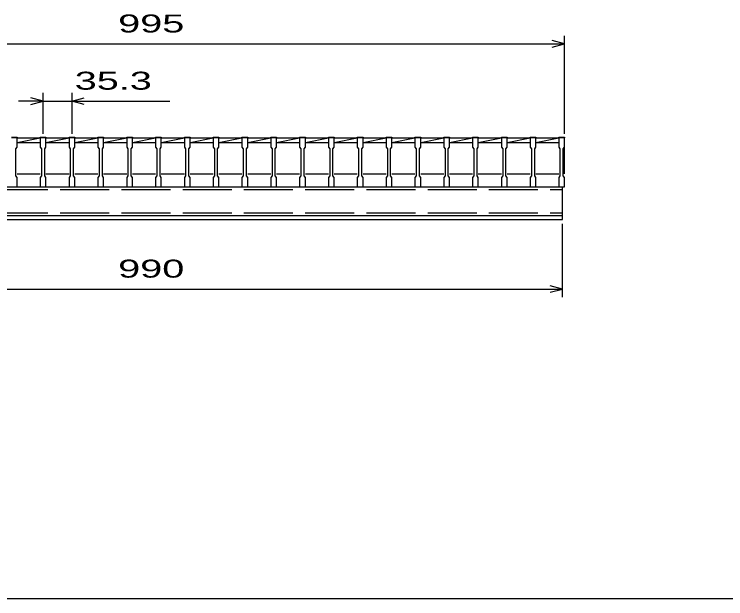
# Model space of a CAD drawing. Units: millimetres, scale not verified. Extents: x -1820 to 1731, y -1282 to 1054.
# Drawn here: x -1098 to -227, y -1146 to -431 of the extents above; entities that cross this region are included whole.
import ezdxf
from ezdxf.enums import TextEntityAlignment as Align

# ---------------------------------------------------------------- set-up
doc = ezdxf.new("R2010")
doc.units = ezdxf.units.MM
doc.header["$LTSCALE"] = 10
doc.linetypes.add('DASHED', pattern=[7.5, 6, -1.5])
for name, color, linetype, lineweight in [('0_2', 150, 'Continuous', 25), ('16', 3, 'Continuous', 25), ('22', 4, 'Continuous', 25)]:
    doc.layers.add(name, color=color, linetype=linetype, lineweight=lineweight)
doc.styles.add('ベクトル', font='')
doc.styles.get('ベクトル').set_extended_font_data('ベクトル')

msp = doc.modelspace()

# ---------------------------------------------------------------- linework, layer by layer
at = {"layer": '0_2'}
msp.add_line((1731, -1146.5), (-1729, -1146.5), dxfattribs=at)
at = {"layer": '16'}
for p, q in [((-1101.3, -581.8), (-1094.3, -581.8)), ((-1094.3, -582.5), (-1101.3, -582.5)), ((-1094.3, -581.8), (-1094.3, -582.5)), ((-1094.3, -594), (-1094.3, -582.5)), ((-1094.3, -582.5), (-1066, -582.5)), ((-1094.3, -588), (-1066, -582.5)), ((-1066, -582.5), (-1066, -581.8)), ((-1066, -581.8), (-1059, -581.8)), ((-1066, -582.5), (-1066, -594)), ((-1059, -582.5), (-1066, -582.5)), ((-1059, -581.8), (-1059, -582.5)), ((-1059, -594), (-1059, -582.5)), ((-1059, -582.5), (-1030.7, -582.5)), ((-1059, -588), (-1030.7, -582.5)), ((-1030.7, -582.5), (-1030.7, -581.8)), ((-1030.7, -581.8), (-1023.7, -581.8)), ((-1030.7, -582.5), (-1030.7, -594)), ((-1023.7, -582.5), (-1030.7, -582.5)), ((-1023.7, -581.8), (-1023.7, -582.5)), ((-1023.7, -594), (-1023.7, -582.5)), ((-1023.7, -582.5), (-995.4, -582.5)), ((-1023.7, -588), (-995.4, -582.5)), ((-995.4, -582.5), (-995.4, -581.8)), ((-995.4, -581.8), (-988.4, -581.8)), ((-995.4, -582.5), (-995.4, -594)), ((-988.4, -582.5), (-995.4, -582.5)), ((-988.4, -581.8), (-988.4, -582.5)), ((-988.4, -594), (-988.4, -582.5)), ((-988.4, -582.5), (-960.1, -582.5)), ((-988.4, -588), (-960.1, -582.5)), ((-960.1, -582.5), (-960.1, -581.8)), ((-960.1, -581.8), (-953.1, -581.8)), ((-960.1, -582.5), (-960.1, -594)), ((-953.1, -582.5), (-960.1, -582.5)), ((-953.1, -581.8), (-953.1, -582.5)), ((-953.1, -594), (-953.1, -582.5)), ((-953.1, -582.5), (-924.8, -582.5)), ((-953.1, -588), (-924.8, -582.5)), ((-924.8, -582.5), (-924.8, -581.8)), ((-924.8, -581.8), (-917.8, -581.8)), ((-924.8, -582.5), (-924.8, -594)), ((-917.8, -582.5), (-924.8, -582.5)), ((-917.8, -581.8), (-917.8, -582.5)), ((-917.8, -594), (-917.8, -582.5)), ((-917.8, -582.5), (-889.5, -582.5)), ((-917.8, -588), (-889.5, -582.5)), ((-889.5, -582.5), (-889.5, -581.8)), ((-889.5, -581.8), (-882.5, -581.8)), ((-889.5, -582.5), (-889.5, -594)), ((-882.5, -582.5), (-889.5, -582.5)), ((-882.5, -581.8), (-882.5, -582.5)), ((-882.5, -594), (-882.5, -582.5)), ((-882.5, -582.5), (-854.2, -582.5)), ((-882.5, -588), (-854.2, -582.5)), ((-854.2, -582.5), (-854.2, -581.8)), ((-854.2, -581.8), (-847.2, -581.8)), ((-854.2, -582.5), (-854.2, -594)), ((-847.2, -582.5), (-854.2, -582.5)), ((-847.2, -581.8), (-847.2, -582.5)), ((-847.2, -594), (-847.2, -582.5)), ((-847.2, -582.5), (-818.9, -582.5)), ((-847.2, -588), (-818.9, -582.5)), ((-818.9, -582.5), (-818.9, -581.8)), ((-818.9, -581.8), (-811.9, -581.8)), ((-818.9, -582.5), (-818.9, -594)), ((-811.9, -582.5), (-818.9, -582.5)), ((-811.9, -581.8), (-811.9, -582.5)), ((-811.9, -594), (-811.9, -582.5)), ((-811.9, -582.5), (-783.6, -582.5)), ((-811.9, -588), (-783.6, -582.5)), ((-783.6, -582.5), (-783.6, -581.8)), ((-783.6, -581.8), (-776.6, -581.8)), ((-783.6, -582.5), (-783.6, -594)), ((-776.6, -582.5), (-783.6, -582.5)), ((-776.6, -581.8), (-776.6, -582.5)), ((-776.6, -594), (-776.6, -582.5)), ((-776.6, -582.5), (-748.3, -582.5)), ((-776.6, -588), (-748.3, -582.5)), ((-748.3, -582.5), (-748.3, -581.8)), ((-748.3, -581.8), (-741.3, -581.8)), ((-748.3, -582.5), (-748.3, -594)), ((-741.3, -582.5), (-748.3, -582.5)), ((-741.3, -581.8), (-741.3, -582.5)), ((-741.3, -594), (-741.3, -582.5)), ((-741.3, -582.5), (-713, -582.5)), ((-741.3, -588), (-713, -582.5)), ((-713, -582.5), (-713, -581.8)), ((-713, -581.8), (-706, -581.8)), ((-713, -582.5), (-713, -594)), ((-706, -582.5), (-713, -582.5)), ((-706, -581.8), (-706, -582.5)), ((-706, -594), (-706, -582.5)), ((-706, -582.5), (-677.7, -582.5)), ((-706, -588), (-677.7, -582.5)), ((-677.7, -582.5), (-677.7, -581.8)), ((-677.7, -581.8), (-670.7, -581.8)), ((-677.7, -582.5), (-677.7, -594)), ((-670.7, -582.5), (-677.7, -582.5)), ((-670.7, -581.8), (-670.7, -582.5)), ((-670.7, -594), (-670.7, -582.5)), ((-670.7, -582.5), (-642.4, -582.5)), ((-670.7, -588), (-642.4, -582.5)), ((-642.4, -582.5), (-642.4, -581.8)), ((-642.4, -581.8), (-635.4, -581.8)), ((-642.4, -582.5), (-642.4, -594)), ((-635.4, -582.5), (-642.4, -582.5)), ((-635.4, -581.8), (-635.4, -582.5)), ((-635.4, -594), (-635.4, -582.5)), ((-635.4, -582.5), (-607.1, -582.5)), ((-635.4, -588), (-607.1, -582.5)), ((-607.1, -582.5), (-607.1, -581.8)), ((-607.1, -581.8), (-600.1, -581.8)), ((-607.1, -582.5), (-607.1, -594)), ((-600.1, -582.5), (-607.1, -582.5)), ((-600.1, -581.8), (-600.1, -582.5)), ((-600.1, -594), (-600.1, -582.5)), ((-600.1, -582.5), (-571.8, -582.5)), ((-600.1, -588), (-571.8, -582.5)), ((-571.8, -582.5), (-571.8, -581.8)), ((-571.8, -581.8), (-564.8, -581.8)), ((-571.8, -582.5), (-571.8, -594)), ((-564.8, -582.5), (-571.8, -582.5)), ((-564.8, -581.8), (-564.8, -582.5)), ((-564.8, -594), (-564.8, -582.5)), ((-564.8, -582.5), (-536.5, -582.5)), ((-564.8, -588), (-536.5, -582.5)), ((-536.5, -582.5), (-536.5, -581.8)), ((-536.5, -581.8), (-529.5, -581.8)), ((-536.5, -582.5), (-536.5, -594)), ((-529.5, -582.5), (-536.5, -582.5)), ((-529.5, -581.8), (-529.5, -582.5)), ((-529.5, -594), (-529.5, -582.5)), ((-529.5, -582.5), (-501.2, -582.5)), ((-529.5, -588), (-501.2, -582.5)), ((-501.2, -582.5), (-501.2, -581.8)), ((-501.2, -581.8), (-494.2, -581.8)), ((-501.2, -582.5), (-501.2, -594)), ((-494.2, -582.5), (-501.2, -582.5)), ((-494.2, -581.8), (-494.2, -582.5)), ((-494.2, -594), (-494.2, -582.5)), ((-494.2, -582.5), (-465.9, -582.5)), ((-494.2, -588), (-465.9, -582.5)), ((-465.9, -582.5), (-465.9, -581.8)), ((-465.9, -581.8), (-458.9, -581.8)), ((-465.9, -582.5), (-465.9, -594)), ((-458.9, -582.5), (-465.9, -582.5)), ((-458.9, -581.8), (-458.9, -582.5)), ((-458.9, -594), (-458.9, -582.5)), ((-458.9, -582.5), (-431, -582.5)), ((-458.9, -588), (-431, -582.58)), ((-431, -582.5), (-431, -581.8)), ((-431, -581.8), (-424, -581.8)), ((-431, -582.5), (-431, -594)), ((-424, -582.5), (-431, -582.5)), ((-424, -581.8), (-424, -582.5)), ((-424, -594), (-424, -582.5)), ((-424, -626.5), (-424, -582.5)), ((-1094.3, -588), (-1066, -588)), ((-1059, -588), (-1030.7, -588)), ((-1023.7, -588), (-995.4, -588)), ((-988.4, -588), (-960.1, -588)), ((-953.1, -588), (-924.8, -588)), ((-917.8, -588), (-889.5, -588)), ((-882.5, -588), (-854.2, -588)), ((-847.2, -588), (-818.9, -588)), ((-811.9, -588), (-783.6, -588)), ((-776.6, -588), (-748.3, -588)), ((-741.3, -588), (-713, -588)), ((-706, -588), (-677.7, -588)), ((-670.7, -588), (-642.4, -588)), ((-635.4, -588), (-607.1, -588)), ((-600.1, -588), (-571.8, -588)), ((-564.8, -588), (-536.5, -588)), ((-529.5, -588), (-501.2, -588)), ((-494.2, -588), (-465.9, -588)), ((-458.9, -588), (-431, -588)), ((-1095.8, -596), (-1094.3, -594)), ((-1095.8, -629), (-1095.8, -596)), ((-1066, -594), (-1064.5, -596)), ((-1064.5, -596), (-1064.5, -629)), ((-1060.5, -596), (-1059, -594)), ((-1060.5, -629), (-1060.5, -596)), ((-1030.7, -594), (-1029.2, -596)), ((-1029.2, -596), (-1029.2, -629)), ((-1025.2, -596), (-1023.7, -594)), ((-1025.2, -629), (-1025.2, -596)), ((-995.4, -594), (-993.9, -596)), ((-993.9, -596), (-993.9, -629)), ((-989.9, -596), (-988.4, -594)), ((-989.9, -629), (-989.9, -596)), ((-960.1, -594), (-958.6, -596)), ((-958.6, -596), (-958.6, -629)), ((-954.6, -596), (-953.1, -594)), ((-954.6, -629), (-954.6, -596)), ((-924.8, -594), (-923.3, -596)), ((-923.3, -596), (-923.3, -629)), ((-919.3, -596), (-917.8, -594)), ((-919.3, -629), (-919.3, -596)), ((-889.5, -594), (-888, -596)), ((-888, -596), (-888, -629)), ((-884, -596), (-882.5, -594)), ((-884, -629), (-884, -596)), ((-854.2, -594), (-852.7, -596)), ((-852.7, -596), (-852.7, -629)), ((-848.7, -596), (-847.2, -594)), ((-848.7, -629), (-848.7, -596)), ((-818.9, -594), (-817.4, -596)), ((-817.4, -596), (-817.4, -629)), ((-813.4, -596), (-811.9, -594)), ((-813.4, -629), (-813.4, -596)), ((-783.6, -594), (-782.1, -596)), ((-782.1, -596), (-782.1, -629)), ((-778.1, -596), (-776.6, -594)), ((-778.1, -629), (-778.1, -596)), ((-748.3, -594), (-746.8, -596)), ((-746.8, -596), (-746.8, -629)), ((-742.8, -596), (-741.3, -594)), ((-742.8, -629), (-742.8, -596)), ((-713, -594), (-711.5, -596)), ((-711.5, -596), (-711.5, -629)), ((-707.5, -596), (-706, -594)), ((-707.5, -629), (-707.5, -596)), ((-677.7, -594), (-676.2, -596)), ((-676.2, -596), (-676.2, -629)), ((-672.2, -596), (-670.7, -594)), ((-672.2, -629), (-672.2, -596)), ((-642.4, -594), (-640.9, -596)), ((-640.9, -596), (-640.9, -629)), ((-636.9, -596), (-635.4, -594)), ((-636.9, -629), (-636.9, -596)), ((-607.1, -594), (-605.6, -596)), ((-605.6, -596), (-605.6, -629)), ((-601.6, -596), (-600.1, -594)), ((-601.6, -629), (-601.6, -596)), ((-571.8, -594), (-570.3, -596)), ((-570.3, -596), (-570.3, -629)), ((-566.3, -596), (-564.8, -594)), ((-566.3, -629), (-566.3, -596)), ((-536.5, -594), (-535, -596)), ((-535, -596), (-535, -629)), ((-531, -596), (-529.5, -594)), ((-531, -629), (-531, -596)), ((-501.2, -594), (-499.7, -596)), ((-499.7, -596), (-499.7, -629)), ((-495.7, -596), (-494.2, -594)), ((-495.7, -629), (-495.7, -596)), ((-465.9, -594), (-464.4, -596)), ((-464.4, -596), (-464.4, -629)), ((-460.4, -596), (-458.9, -594)), ((-460.4, -629), (-460.4, -596)), ((-431, -594), (-429.5, -596)), ((-429.5, -596), (-429.5, -629)), ((-425.5, -596), (-424, -594)), ((-425.5, -629), (-425.5, -596)), ((-1094.3, -626.5), (-1066, -626.5)), ((-1059, -626.5), (-1030.7, -626.5)), ((-1023.7, -626.5), (-995.4, -626.5)), ((-988.4, -626.5), (-960.1, -626.5)), ((-953.1, -626.5), (-924.8, -626.5)), ((-917.8, -626.5), (-889.5, -626.5)), ((-882.5, -626.5), (-854.2, -626.5)), ((-847.2, -626.5), (-818.9, -626.5)), ((-811.9, -626.5), (-783.6, -626.5)), ((-776.6, -626.5), (-748.3, -626.5)), ((-741.3, -626.5), (-713, -626.5)), ((-706, -626.5), (-677.7, -626.5)), ((-670.7, -626.5), (-642.4, -626.5)), ((-635.4, -626.5), (-607.1, -626.5)), ((-600.1, -626.5), (-571.8, -626.5)), ((-564.8, -626.5), (-536.5, -626.5)), ((-529.5, -626.5), (-501.2, -626.5)), ((-494.2, -626.5), (-465.9, -626.5)), ((-458.9, -626.5), (-431, -626.5)), ((-1094.3, -631), (-1095.8, -629)), ((-1094.3, -642.5), (-1094.3, -631)), ((-1064.5, -629), (-1066, -631)), ((-1066, -631), (-1066, -642.5)), ((-1059, -631), (-1060.5, -629)), ((-1059, -642.5), (-1059, -631)), ((-1029.2, -629), (-1030.7, -631)), ((-1030.7, -631), (-1030.7, -642.5)), ((-1023.7, -631), (-1025.2, -629)), ((-1023.7, -642.5), (-1023.7, -631)), ((-993.9, -629), (-995.4, -631)), ((-995.4, -631), (-995.4, -642.5)), ((-988.4, -631), (-989.9, -629)), ((-988.4, -642.5), (-988.4, -631)), ((-958.6, -629), (-960.1, -631)), ((-960.1, -631), (-960.1, -642.5)), ((-953.1, -631), (-954.6, -629)), ((-953.1, -642.5), (-953.1, -631)), ((-923.3, -629), (-924.8, -631)), ((-924.8, -631), (-924.8, -642.5)), ((-917.8, -631), (-919.3, -629)), ((-917.8, -642.5), (-917.8, -631)), ((-888, -629), (-889.5, -631)), ((-889.5, -631), (-889.5, -642.5)), ((-882.5, -631), (-884, -629)), ((-882.5, -642.5), (-882.5, -631)), ((-852.7, -629), (-854.2, -631)), ((-854.2, -631), (-854.2, -642.5)), ((-847.2, -631), (-848.7, -629)), ((-847.2, -642.5), (-847.2, -631)), ((-817.4, -629), (-818.9, -631)), ((-818.9, -631), (-818.9, -642.5)), ((-811.9, -631), (-813.4, -629)), ((-811.9, -642.5), (-811.9, -631)), ((-782.1, -629), (-783.6, -631)), ((-783.6, -631), (-783.6, -642.5)), ((-776.6, -631), (-778.1, -629)), ((-776.6, -642.5), (-776.6, -631)), ((-746.8, -629), (-748.3, -631)), ((-748.3, -631), (-748.3, -642.5)), ((-741.3, -631), (-742.8, -629)), ((-741.3, -642.5), (-741.3, -631)), ((-711.5, -629), (-713, -631)), ((-713, -631), (-713, -642.5)), ((-706, -631), (-707.5, -629)), ((-706, -642.5), (-706, -631)), ((-676.2, -629), (-677.7, -631)), ((-677.7, -631), (-677.7, -642.5)), ((-670.7, -631), (-672.2, -629)), ((-670.7, -642.5), (-670.7, -631)), ((-640.9, -629), (-642.4, -631)), ((-642.4, -631), (-642.4, -642.5)), ((-635.4, -631), (-636.9, -629)), ((-635.4, -642.5), (-635.4, -631)), ((-605.6, -629), (-607.1, -631)), ((-607.1, -631), (-607.1, -642.5)), ((-600.1, -631), (-601.6, -629)), ((-600.1, -642.5), (-600.1, -631)), ((-570.3, -629), (-571.8, -631)), ((-571.8, -631), (-571.8, -642.5)), ((-564.8, -631), (-566.3, -629)), ((-564.8, -642.5), (-564.8, -631)), ((-535, -629), (-536.5, -631)), ((-536.5, -631), (-536.5, -642.5)), ((-529.5, -631), (-531, -629)), ((-529.5, -642.5), (-529.5, -631)), ((-499.7, -629), (-501.2, -631)), ((-501.2, -631), (-501.2, -642.5)), ((-494.2, -631), (-495.7, -629)), ((-494.2, -642.5), (-494.2, -631)), ((-464.4, -629), (-465.9, -631)), ((-465.9, -631), (-465.9, -642.5)), ((-458.9, -631), (-460.4, -629)), ((-458.9, -642.5), (-458.9, -631)), ((-429.5, -629), (-431, -631)), ((-431, -631), (-431, -642.5)), ((-424, -631), (-425.5, -629)), ((-424, -642.5), (-424, -631)), ((-1416.5, -642.5), (-426.5, -642.5)), ((-1101.3, -642.5), (-1094.3, -642.5)), ((-1066, -642.5), (-1059, -642.5)), ((-1030.7, -642.5), (-1023.7, -642.5)), ((-995.4, -642.5), (-988.4, -642.5)), ((-960.1, -642.5), (-953.1, -642.5)), ((-924.8, -642.5), (-917.8, -642.5)), ((-889.5, -642.5), (-882.5, -642.5)), ((-854.2, -642.5), (-847.2, -642.5)), ((-818.9, -642.5), (-811.9, -642.5)), ((-783.6, -642.5), (-776.6, -642.5)), ((-748.3, -642.5), (-741.3, -642.5)), ((-713, -642.5), (-706, -642.5)), ((-677.7, -642.5), (-670.7, -642.5)), ((-642.4, -642.5), (-635.4, -642.5)), ((-607.1, -642.5), (-600.1, -642.5)), ((-571.8, -642.5), (-564.8, -642.5)), ((-536.5, -642.5), (-529.5, -642.5)), ((-501.2, -642.5), (-494.2, -642.5)), ((-465.9, -642.5), (-458.9, -642.5)), ((-431, -642.5), (-424, -642.5)), ((-426.5, -677.5), (-426.5, -642.5)), ((-1416.5, -677.5), (-426.5, -677.5)), ((-1416.5, -677.5), (-426.5, -677.5)), ((-426.5, -682.5), (-426.5, -677.5)), ((-1416.5, -682.5), (-426.5, -682.5))]:
    msp.add_line(p, q, dxfattribs=at)
at = {"layer": '16', "linetype": 'DASHED'}
for p, q in [((-1416.5, -645.7), (-426.5, -645.7)), ((-1416.5, -674.3), (-426.5, -674.3))]:
    msp.add_line(p, q, dxfattribs=at)
at = {"layer": '22'}
for p, q in [((-424, -577.5), (-424, -457.5)), ((-1419, -467.5), (-424, -467.5)), ((-424, -467.5), (-439, -463.5)), ((-439, -471.5), (-424, -467.5)), ((-1062.5, -577.5), (-1062.5, -527.5)), ((-1027.2, -527.5), (-1027.2, -577.5)), ((-1062.5, -537.5), (-1092.5, -537.5)), ((-1062.5, -537.5), (-1077.5, -533.5)), ((-1077.5, -541.5), (-1062.5, -537.5)), ((-1062.5, -537.5), (-1027.2, -537.5)), ((-1027.2, -537.5), (-1012.2, -533.5)), ((-1012.2, -541.5), (-1027.2, -537.5)), ((-1027.2, -537.5), (-907.2, -537.5)), ((-426.5, -777.5), (-426.5, -687.5)), ((-426.5, -767.5), (-441.5, -763.5)), ((-1416.5, -767.5), (-426.5, -767.5)), ((-441.5, -771.5), (-426.5, -767.5))]:
    msp.add_line(p, q, dxfattribs=at)

# ---------------------------------------------------------------- texts
at = {"layer": '22', "color": 2, "style": 'ベクトル', "width": 1.65}
for s, p in [(' 995 ', (-984, -442.5)), (' 35.3 ', (-1037.2, -512.5)), (' 990 ', (-984, -742.5))]:
    msp.add_text(s, height=21.99, dxfattribs=at).set_placement(p, align=Align.MIDDLE_LEFT)

doc.saveas('drawing.dxf')
